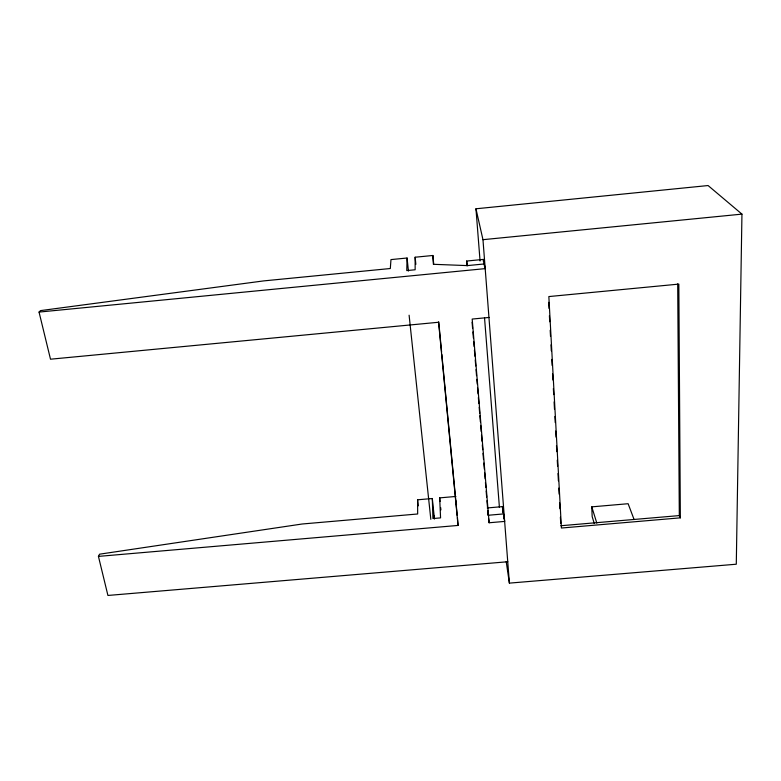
<?xml version="1.0" encoding="UTF-8"?>
<svg xmlns="http://www.w3.org/2000/svg" width="781" height="781" viewBox="0 0 781 781"><rect width="100%" height="100%" fill="white"/><g stroke="black" fill="none" stroke-linecap="round" stroke-linejoin="round"><path stroke-width="1.17" d="M480.061 260.991L475.961 208.781L708.084 185.546L741.95 214.121L736.288 564.214L509.388 583.124L506.215 561.588M507.806 561.744L107.924 595.454L98.435 556.394L458.037 525.437L438.58 322.26L50.501 359.201L39.05 312.078L40.524 310.613L263.714 280.896L390.315 268.518L390.969 259.595L407.067 258.013L406.774 270.587L415.15 269.767L415.131 257.222L432.879 255.485L433.68 263.802M98.435 556.394L99.558 554.188L302.169 524.002L417.669 513.986L417.591 499.801L432.303 498.512L434.461 519.023M475.961 208.781L482.97 239.679L741.95 214.121M467.038 265.804L466.638 261.049L483.293 259.419L485.265 268.625L39.05 312.078M432.879 255.485L433.387 264.3L467.37 265.608L484.269 263.958L484.454 266.37M489.023 317.457L472.183 319.058L489.121 522.762L504.702 521.415L502.417 506.635L487.237 507.953M432.303 498.512L432.938 518.545L440.572 517.881L439.674 497.878L455.889 496.452M487.774 512.131L488.174 515.265L503.55 513.927L503.921 518.769M594.292 523.534L592.174 516.622L591.764 506.859L628.119 503.716L634.104 519.56M560.846 525.74L679.314 515.587L680.349 517.842L561.412 528.024L548.848 296.565L678.826 284.108L680.349 517.842M591.764 506.859L596.83 523.114M466.638 261.049L467.37 265.608M488.574 518.477L489.121 522.762M434.216 518.545L433.758 515.636L433.787 518.281M417.591 499.801L418.255 505.824M409.107 315.202L430.819 519.326M407.067 258.013L408.443 271.066M415.131 257.222L415.853 264.349M439.674 497.878L440.045 501.49M440.66 507.533L440.904 509.944M438.717 321.782L441.607 352.046M441.841 354.467L457.246 515.489M472.095 322.27L472.593 328.342M472.905 331.984L473.403 338.056M473.706 341.697L474.116 346.549M474.418 350.191L474.926 356.253M475.229 359.895L475.736 365.967M476.039 369.608L476.537 375.681M476.84 379.322L477.25 384.174M477.552 387.815L478.06 393.888M478.362 397.529L478.87 403.592M479.173 407.233L479.671 413.305M479.876 415.736L480.383 421.799M480.686 425.44L481.194 431.512M481.496 435.154L482.004 441.226M482.307 444.858L482.707 449.719M483.009 453.361L483.517 459.423M483.82 463.065L484.327 469.137M484.63 472.778L485.138 478.851M485.44 482.492L485.841 487.344M486.143 490.985L486.651 497.058M486.953 500.699L487.461 506.762M487.764 510.403L488.174 515.265M483.293 259.419L483.478 261.801M502.417 506.635L502.886 512.629M484.552 318.062L499.43 507.484M482.97 239.679L509.388 583.124M456.241 501.168L456.504 504.692M457.481 517.91L458.037 525.437M548.672 302.335L549.004 308.407M549.404 315.69L549.736 321.762M550.195 330.265L550.527 336.328M550.986 344.831L551.318 350.903M551.786 359.397L552.118 365.469M552.577 373.972L552.909 380.044M553.368 388.538L553.7 394.61M554.1 401.893L554.49 409.185M554.891 416.468L555.223 422.541M555.682 431.034L556.013 437.106M556.482 445.609L556.814 451.672M557.273 460.175L557.605 466.247M558.005 473.53L558.395 480.813M558.796 488.105L559.128 494.168M559.587 502.671L559.918 508.743M560.387 517.237L560.719 523.309M677.703 283.854L679.314 515.587"/></g></svg>
